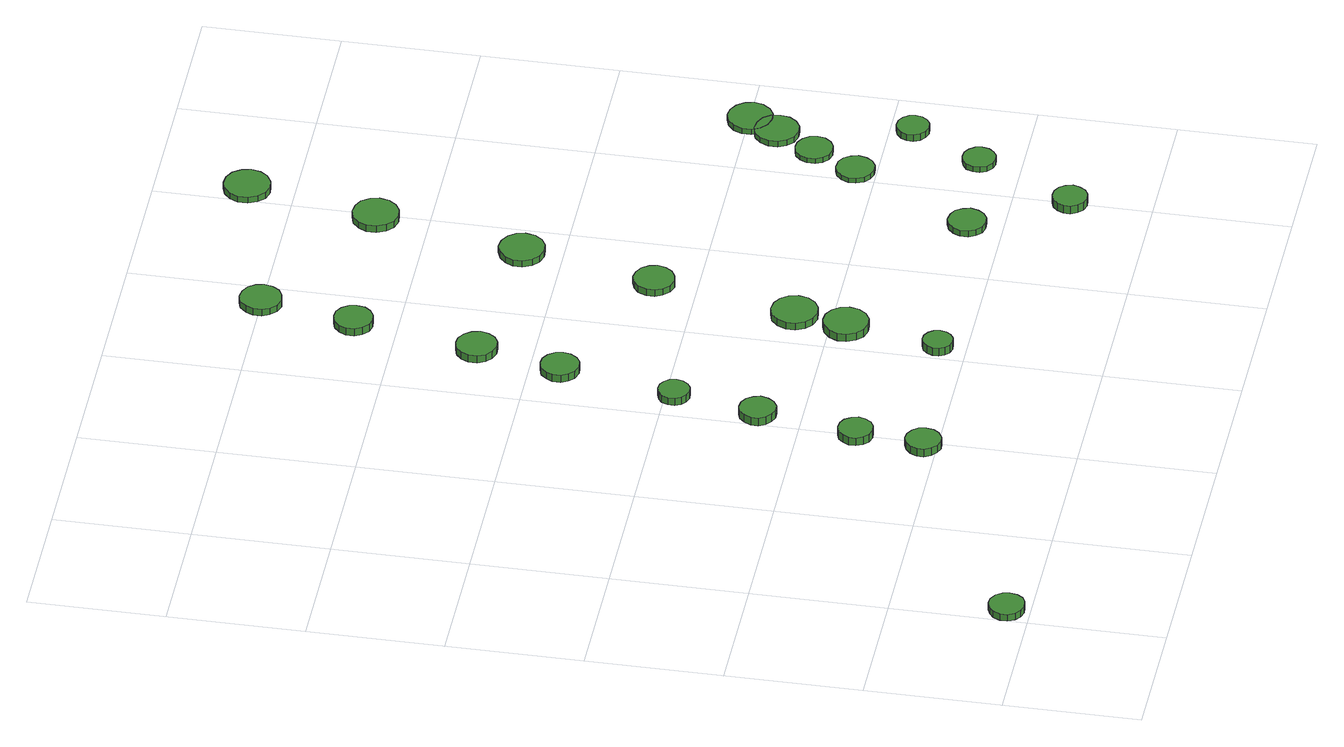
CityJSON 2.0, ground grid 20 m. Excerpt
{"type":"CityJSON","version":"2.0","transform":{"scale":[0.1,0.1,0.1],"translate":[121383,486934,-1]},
"CityObjects":{
"tree1":{"type":"SolitaryVegetationObject","attributes":{"function":"something"},"geometry":[{"type":"MultiSurface","lod":"1","boundaries":[[[0,1,2,3,4,5,6,7,8,9,10,11,12,13,14]],[[15,16,17,18,19,20,21,22,23,24,25,26,27,28,29]],[[0,29,28,1]],[[1,28,27,2]],[[2,27,26,3]],[[3,26,25,4]],[[4,25,24,5]],[[5,24,23,6]],[[6,23,22,7]],[[7,22,21,8]],[[8,21,20,9]],[[9,20,19,10]],[[10,19,18,11]],[[11,18,17,12]],[[12,17,16,13]],[[13,16,15,14]],[[14,15,29,0]]]}]},
"tree2":{"type":"SolitaryVegetationObject","attributes":{"function":"something"},"geometry":[{"type":"MultiSurface","lod":"1","boundaries":[[[30,31,32,33,34,35,36,37,38,39,40,41,42,43,44]],[[45,46,47,48,49,50,51,52,53,54,55,56,57,58,59]],[[30,59,58,31]],[[31,58,57,32]],[[32,57,56,33]],[[33,56,55,34]],[[34,55,54,35]],[[35,54,53,36]],[[36,53,52,37]],[[37,52,51,38]],[[38,51,50,39]],[[39,50,49,40]],[[40,49,48,41]],[[41,48,47,42]],[[42,47,46,43]],[[43,46,45,44]],[[44,45,59,30]]]}]},
"tree3":{"type":"SolitaryVegetationObject","attributes":{"function":"something"},"geometry":[{"type":"MultiSurface","lod":"1","boundaries":[[[60,61,62,63,64,65,66,67,68,69,70,71,72,73,74]],[[75,76,77,78,79,80,81,82,83,84,85,86,87,88,89]],[[60,89,88,61]],[[61,88,87,62]],[[62,87,86,63]],[[63,86,85,64]],[[64,85,84,65]],[[65,84,83,66]],[[66,83,82,67]],[[67,82,81,68]],[[68,81,80,69]],[[69,80,79,70]],[[70,79,78,71]],[[71,78,77,72]],[[72,77,76,73]],[[73,76,75,74]],[[74,75,89,60]]]}]},
"tree4":{"type":"SolitaryVegetationObject","attributes":{"function":"something"},"geometry":[{"type":"MultiSurface","lod":"1","boundaries":[[[90,91,92,93,94,95,96,97,98,99,100,101,102,103,104]],[[105,106,107,108,109,110,111,112,113,114,115,116,117,118,119]],[[90,119,118,91]],[[91,118,117,92]],[[92,117,116,93]],[[93,116,115,94]],[[94,115,114,95]],[[95,114,113,96]],[[96,113,112,97]],[[97,112,111,98]],[[98,111,110,99]],[[99,110,109,100]],[[100,109,108,101]],[[101,108,107,102]],[[102,107,106,103]],[[103,106,105,104]],[[104,105,119,90]]]}]},
"tree5":{"type":"SolitaryVegetationObject","attributes":{"function":"something"},"geometry":[{"type":"MultiSurface","lod":"1","boundaries":[[[120,121,122,123,124,125,126,127,128,129,130,131,132,133,134]],[[135,136,137,138,139,140,141,142,143,144,145,146,147,148,149]],[[120,149,148,121]],[[121,148,147,122]],[[122,147,146,123]],[[123,146,145,124]],[[124,145,144,125]],[[125,144,143,126]],[[126,143,142,127]],[[127,142,141,128]],[[128,141,140,129]],[[129,140,139,130]],[[130,139,138,131]],[[131,138,137,132]],[[132,137,136,133]],[[133,136,135,134]],[[134,135,149,120]]]}]},
"tree6":{"type":"SolitaryVegetationObject","attributes":{"function":"something"},"geometry":[{"type":"MultiSurface","lod":"1","boundaries":[[[150,151,152,153,154,155,156,157,158,159,160,161,162,163,164]],[[165,166,167,168,169,170,171,172,173,174,175,176,177,178,179]],[[150,179,178,151]],[[151,178,177,152]],[[152,177,176,153]],[[153,176,175,154]],[[154,175,174,155]],[[155,174,173,156]],[[156,173,172,157]],[[157,172,171,158]],[[158,171,170,159]],[[159,170,169,160]],[[160,169,168,161]],[[161,168,167,162]],[[162,167,166,163]],[[163,166,165,164]],[[164,165,179,150]]]}]},
"tree7":{"type":"SolitaryVegetationObject","attributes":{"function":"something"},"geometry":[{"type":"MultiSurface","lod":"1","boundaries":[[[180,181,182,183,184,185,186,187,188,189,190,191,192,193,194]],[[195,196,197,198,199,200,201,202,203,204,205,206,207,208,209]],[[180,209,208,181]],[[181,208,207,182]],[[182,207,206,183]],[[183,206,205,184]],[[184,205,204,185]],[[185,204,203,186]],[[186,203,202,187]],[[187,202,201,188]],[[188,201,200,189]],[[189,200,199,190]],[[190,199,198,191]],[[191,198,197,192]],[[192,197,196,193]],[[193,196,195,194]],[[194,195,209,180]]]}]},
"tree8":{"type":"SolitaryVegetationObject","attributes":{"function":"something"},"geometry":[{"type":"MultiSurface","lod":"1","boundaries":[[[210,211,212,213,214,215,216,217,218,219,220,221,222,223,224]],[[225,226,227,228,229,230,231,232,233,234,235,236,237,238,239]],[[210,239,238,211]],[[211,238,237,212]],[[212,237,236,213]],[[213,236,235,214]],[[214,235,234,215]],[[215,234,233,216]],[[216,233,232,217]],[[217,232,231,218]],[[218,231,230,219]],[[219,230,229,220]],[[220,229,228,221]],[[221,228,227,222]],[[222,227,226,223]],[[223,226,225,224]],[[224,225,239,210]]]}]},
"tree9":{"type":"SolitaryVegetationObject","attributes":{"function":"something"},"geometry":[{"type":"MultiSurface","lod":"1","boundaries":[[[240,241,242,243,244,245,246,247,248,249,250,251,252,253,254]],[[255,256,257,258,259,260,261,262,263,264,265,266,267,268,269]],[[240,269,268,241]],[[241,268,267,242]],[[242,267,266,243]],[[243,266,265,244]],[[244,265,264,245]],[[245,264,263,246]],[[246,263,262,247]],[[247,262,261,248]],[[248,261,260,249]],[[249,260,259,250]],[[250,259,258,251]],[[251,258,257,252]],[[252,257,256,253]],[[253,256,255,254]],[[254,255,269,240]]]}]},
"tree10":{"type":"SolitaryVegetationObject","attributes":{"function":"something"},"geometry":[{"type":"MultiSurface","lod":"1","boundaries":[[[270,271,272,273,274,275,276,277,278,279,280,281,282,283,284]],[[285,286,287,288,289,290,291,292,293,294,295,296,297,298,299]],[[270,299,298,271]],[[271,298,297,272]],[[272,297,296,273]],[[273,296,295,274]],[[274,295,294,275]],[[275,294,293,276]],[[276,293,292,277]],[[277,292,291,278]],[[278,291,290,279]],[[279,290,289,280]],[[280,289,288,281]],[[281,288,287,282]],[[282,287,286,283]],[[283,286,285,284]],[[284,285,299,270]]]}]},
"tree11":{"type":"SolitaryVegetationObject","attributes":{"function":"something"},"geometry":[{"type":"MultiSurface","lod":"1","boundaries":[[[300,301,302,303,304,305,306,307,308,309,310,311,312,313,314]],[[315,316,317,318,319,320,321,322,323,324,325,326,327,328,329]],[[300,329,328,301]],[[301,328,327,302]],[[302,327,326,303]],[[303,326,325,304]],[[304,325,324,305]],[[305,324,323,306]],[[306,323,322,307]],[[307,322,321,308]],[[308,321,320,309]],[[309,320,319,310]],[[310,319,318,311]],[[311,318,317,312]],[[312,317,316,313]],[[313,316,315,314]],[[314,315,329,300]]]}]},
"tree12":{"type":"SolitaryVegetationObject","attributes":{"function":"something"},"geometry":[{"type":"MultiSurface","lod":"1","boundaries":[[[330,331,332,333,334,335,336,337,338,339,340,341,342,343,344]],[[345,346,347,348,349,350,351,352,353,354,355,356,357,358,359]],[[330,359,358,331]],[[331,358,357,332]],[[332,357,356,333]],[[333,356,355,334]],[[334,355,354,335]],[[335,354,353,336]],[[336,353,352,337]],[[337,352,351,338]],[[338,351,350,339]],[[339,350,349,340]],[[340,349,348,341]],[[341,348,347,342]],[[342,347,346,343]],[[343,346,345,344]],[[344,345,359,330]]]}]},
"tree13":{"type":"SolitaryVegetationObject","attributes":{"function":"something"},"geometry":[{"type":"MultiSurface","lod":"1","boundaries":[[[360,361,362,363,364,365,366,367,368,369,370,371,372,373,374]],[[375,376,377,378,379,380,381,382,383,384,385,386,387,388,389]],[[360,389,388,361]],[[361,388,387,362]],[[362,387,386,363]],[[363,386,385,364]],[[364,385,384,365]],[[365,384,383,366]],[[366,383,382,367]],[[367,382,381,368]],[[368,381,380,369]],[[369,380,379,370]],[[370,379,378,371]],[[371,378,377,372]],[[372,377,376,373]],[[373,376,375,374]],[[374,375,389,360]]]}]},
"tree14":{"type":"SolitaryVegetationObject","attributes":{"function":"something"},"geometry":[{"type":"MultiSurface","lod":"1","boundaries":[[[390,391,392,393,394,395,396,397,398,399,400,401,402,403,404]],[[405,406,407,408,409,410,411,412,413,414,415,416,417,418,419]],[[390,419,418,391]],[[391,418,417,392]],[[392,417,416,393]],[[393,416,415,394]],[[394,415,414,395]],[[395,414,413,396]],[[396,413,412,397]],[[397,412,411,398]],[[398,411,410,399]],[[399,410,409,400]],[[400,409,408,401]],[[401,408,407,402]],[[402,407,406,403]],[[403,406,405,404]],[[404,405,419,390]]]}]},
"tree15":{"type":"SolitaryVegetationObject","attributes":{"function":"something"},"geometry":[{"type":"MultiSurface","lod":"1","boundaries":[[[420,421,422,423,424,425,426,427,428,429,430,431,432,433,434]],[[435,436,437,438,439,440,441,442,443,444,445,446,447,448,449]],[[420,449,448,421]],[[421,448,447,422]],[[422,447,446,423]],[[423,446,445,424]],[[424,445,444,425]],[[425,444,443,426]],[[426,443,442,427]],[[427,442,441,428]],[[428,441,440,429]],[[429,440,439,430]],[[430,439,438,431]],[[431,438,437,432]],[[432,437,436,433]],[[433,436,435,434]],[[434,435,449,420]]]}]},
"tree16":{"type":"SolitaryVegetationObject","attributes":{"function":"something"},"geometry":[{"type":"MultiSurface","lod":"1","boundaries":[[[450,451,452,453,454,455,456,457,458,459,460,461,462,463,464]],[[465,466,467,468,469,470,471,472,473,474,475,476,477,478,479]],[[450,479,478,451]],[[451,478,477,452]],[[452,477,476,453]],[[453,476,475,454]],[[454,475,474,455]],[[455,474,473,456]],[[456,473,472,457]],[[457,472,471,458]],[[458,471,470,459]],[[459,470,469,460]],[[460,469,468,461]],[[461,468,467,462]],[[462,467,466,463]],[[463,466,465,464]],[[464,465,479,450]]]}]},
"tree17":{"type":"SolitaryVegetationObject","attributes":{"function":"something"},"geometry":[{"type":"MultiSurface","lod":"1","boundaries":[[[480,481,482,483,484,485,486,487,488,489,490,491,492,493,494]],[[495,496,497,498,499,500,501,502,503,504,505,506,507,508,509]],[[480,509,508,481]],[[481,508,507,482]],[[482,507,506,483]],[[483,506,505,484]],[[484,505,504,485]],[[485,504,503,486]],[[486,503,502,487]],[[487,502,501,488]],[[488,501,500,489]],[[489,500,499,490]],[[490,499,498,491]],[[491,498,497,492]],[[492,497,496,493]],[[493,496,495,494]],[[494,495,509,480]]]}]},
"tree18":{"type":"SolitaryVegetationObject","attributes":{"function":"something"},"geometry":[{"type":"MultiSurface","lod":"1","boundaries":[[[510,511,512,513,514,515,516,517,518,519,520,521,522,523,524]],[[525,526,527,528,529,530,531,532,533,534,535,536,537,538,539]],[[510,539,538,511]],[[511,538,537,512]],[[512,537,536,513]],[[513,536,535,514]],[[514,535,534,515]],[[515,534,533,516]],[[516,533,532,517]],[[517,532,531,518]],[[518,531,530,519]],[[519,530,529,520]],[[520,529,528,521]],[[521,528,527,522]],[[522,527,526,523]],[[523,526,525,524]],[[524,525,539,510]]]}]},
"tree19":{"type":"SolitaryVegetationObject","attributes":{"function":"something"},"geometry":[{"type":"MultiSurface","lod":"1","boundaries":[[[540,541,542,543,544,545,546,547,548,549,550,551,552,553,554]],[[555,556,557,558,559,560,561,562,563,564,565,566,567,568,569]],[[540,569,568,541]],[[541,568,567,542]],[[542,567,566,543]],[[543,566,565,544]],[[544,565,564,545]],[[545,564,563,546]],[[546,563,562,547]],[[547,562,561,548]],[[548,561,560,549]],[[549,560,559,550]],[[550,559,558,551]],[[551,558,557,552]],[[552,557,556,553]],[[553,556,555,554]],[[554,555,569,540]]]}]},
"tree20":{"type":"SolitaryVegetationObject","attributes":{"function":"something"},"geometry":[{"type":"MultiSurface","lod":"1","boundaries":[[[570,571,572,573,574,575,576,577,578,579,580,581,582,583,584]],[[585,586,587,588,589,590,591,592,593,594,595,596,597,598,599]],[[570,599,598,571]],[[571,598,597,572]],[[572,597,596,573]],[[573,596,595,574]],[[574,595,594,575]],[[575,594,593,576]],[[576,593,592,577]],[[577,592,591,578]],[[578,591,590,579]],[[579,590,589,580]],[[580,589,588,581]],[[581,588,587,582]],[[582,587,586,583]],[[583,586,585,584]],[[584,585,599,570]]]}]},
"tree21":{"type":"SolitaryVegetationObject","attributes":{"function":"something"},"geometry":[{"type":"MultiSurface","lod":"1","boundaries":[[[600,601,602,603,604,605,606,607,608,609,610,611,612,613,614]],[[615,616,617,618,619,620,621,622,623,624,625,626,627,628,629]],[[600,629,628,601]],[[601,628,627,602]],[[602,627,626,603]],[[603,626,625,604]],[[604,625,624,605]],[[605,624,623,606]],[[606,623,622,607]],[[607,622,621,608]],[[608,621,620,609]],[[609,620,619,610]],[[610,619,618,611]],[[611,618,617,612]],[[612,617,616,613]],[[613,616,615,614]],[[614,615,629,600]]]}]},
"tree22":{"type":"SolitaryVegetationObject","attributes":{"function":"something"},"geometry":[{"type":"MultiSurface","lod":"1","boundaries":[[[630,631,632,633,634,635,636,637,638,639,640,641,642,643,644]],[[645,646,647,648,649,650,651,652,653,654,655,656,657,658,659]],[[630,659,658,631]],[[631,658,657,632]],[[632,657,656,633]],[[633,656,655,634]],[[634,655,654,635]],[[635,654,653,636]],[[636,653,652,637]],[[637,652,651,638]],[[638,651,650,639]],[[639,650,649,640]],[[640,649,648,641]],[[641,648,647,642]],[[642,647,646,643]],[[643,646,645,644]],[[644,645,659,630]]]}]},
"tree23":{"type":"SolitaryVegetationObject","attributes":{"function":"something"},"geometry":[{"type":"MultiSurface","lod":"1","boundaries":[[[660,661,662,663,664,665,666,667,668,669,670,671,672,673,674]],[[675,676,677,678,679,680,681,682,683,684,685,686,687,688,689]],[[660,689,688,661]],[[661,688,687,662]],[[662,687,686,663]],[[663,686,685,664]],[[664,685,684,665]],[[665,684,683,666]],[[666,683,682,667]],[[667,682,681,668]],[[668,681,680,669]],[[669,680,679,670]],[[670,679,678,671]],[[671,678,677,672]],[[672,677,676,673]],[[673,676,675,674]],[[674,675,689,660]]]}]},
"tree24":{"type":"SolitaryVegetationObject","attributes":{"function":"something"},"geometry":[{"type":"MultiSurface","lod":"1","boundaries":[[[690,691,692,693,694,695,696,697,698,699,700,701,702,703,704]],[[705,706,707,708,709,710,711,712,713,714,715,716,717,718,719]],[[690,719,718,691]],[[691,718,717,692]],[[692,717,716,693]],[[693,716,715,694]],[[694,715,714,695]],[[695,714,713,696]],[[696,713,712,697]],[[697,712,711,698]],[[698,711,710,699]],[[699,710,709,700]],[[700,709,708,701]],[[701,708,707,702]],[[702,707,706,703]],[[703,706,705,704]],[[704,705,719,690]]]}]}
},
"vertices":[
[53,35,17],[51,45,17],[45,54,17],[35,60,17],[24,61,17],[14,57,17],[6,50,17],[1,40,17],[1,29,17],[6,19,17],[14,12,17],[24,9,17],[35,10,17],[45,15,17],[51,24,17],[51,24,6],[45,15,6],[35,10,6],[24,9,6],[14,12,6],[6,19,6],[1,29,6],[1,40,6],[6,50,6],[14,57,6],[24,61,6],[35,60,6],[45,54,6],[51,45,6],[53,35,6],
[406,218,28],[404,229,28],[398,237,28],[388,243,28],[378,244,28],[368,240,28],[360,233,28],[355,223,28],[355,213,28],[360,203,28],[368,196,28],[378,192,28],[388,193,28],[398,199,28],[404,207,28],[404,207,15],[398,199,15],[388,193,15],[378,192,15],[368,196,15],[360,203,15],[355,213,15],[355,223,15],[360,233,15],[368,240,15],[378,244,15],[388,243,15],[398,237,15],[404,229,15],[406,218,15],
[422,318,23],[419,328,23],[413,337,23],[404,342,23],[393,343,23],[383,340,23],[376,333,23],[371,323,23],[371,313,23],[376,303,23],[383,296,23],[393,293,23],[404,294,23],[413,299,23],[419,308,23],[419,308,10],[413,299,10],[404,294,10],[393,293,10],[383,296,10],[376,303,10],[371,313,10],[371,323,10],[376,333,10],[383,340,10],[393,343,10],[404,342,10],[413,337,10],[419,328,10],[422,318,10],
[452,464,19],[449,474,19],[443,483,19],[433,489,19],[422,490,19],[412,487,19],[404,479,19],[399,469,19],[399,458,19],[404,448,19],[412,441,19],[422,437,19],[433,438,19],[443,444,19],[449,453,19],[449,453,6],[443,444,6],[433,438,6],[422,437,6],[412,441,6],[404,448,6],[399,458,6],[399,469,6],[404,479,6],[412,487,6],[422,490,6],[433,489,6],[443,483,6],[449,474,6],[452,464,6],
[472,588,18],[470,598,18],[464,605,18],[456,610,18],[446,611,18],[437,608,18],[430,602,18],[426,593,18],[426,583,18],[430,574,18],[437,568,18],[446,565,18],[456,566,18],[464,571,18],[470,579,18],[470,579,6],[464,571,6],[456,566,6],[446,565,6],[437,568,6],[430,574,6],[426,583,6],[426,593,6],[430,602,6],[437,608,6],[446,611,6],[456,610,6],[464,605,6],[470,598,6],[472,588,6],
[646,241,23],[644,250,23],[639,257,23],[631,262,23],[622,263,23],[613,260,23],[607,254,23],[603,245,23],[603,236,23],[607,228,23],[613,222,23],[622,219,23],[631,220,23],[639,225,23],[644,232,23],[644,232,10],[639,225,10],[631,220,10],[622,219,10],[613,222,10],[607,228,10],[603,236,10],[603,245,10],[607,254,10],[613,260,10],[622,263,10],[631,262,10],[639,257,10],[644,250,10],[646,241,10],
[507,757,18],[505,768,18],[498,778,18],[488,784,18],[477,785,18],[465,781,18],[457,773,18],[452,763,18],[452,751,18],[457,741,18],[465,733,18],[477,729,18],[488,730,18],[498,736,18],[505,746,18],[505,746,6],[498,736,6],[488,730,6],[477,729,6],[465,733,6],[457,741,6],[452,751,6],[452,763,6],[457,773,6],[465,781,6],[477,785,6],[488,784,6],[498,778,6],[505,768,6],[507,757,6],
[684,378,19],[681,391,19],[673,402,19],[661,409,19],[648,410,19],[635,406,19],[625,397,19],[619,384,19],[619,371,19],[625,358,19],[635,349,19],[648,345,19],[661,346,19],[673,353,19],[681,364,19],[681,364,6],[673,353,6],[661,346,6],[648,345,6],[635,349,6],[625,358,6],[619,371,6],[619,384,6],[625,397,6],[635,406,6],[648,410,6],[661,409,6],[673,402,6],[681,391,6],[684,378,6],
[536,881,18],[533,893,18],[526,903,18],[515,910,18],[503,911,18],[491,907,18],[482,899,18],[477,888,18],[477,875,18],[482,864,18],[491,856,18],[503,852,18],[515,853,18],[526,859,18],[533,869,18],[533,869,6],[526,859,6],[515,853,6],[503,852,6],[491,856,6],[482,864,6],[477,875,6],[477,888,6],[482,899,6],[491,907,6],[503,911,6],[515,910,6],[526,903,6],[533,893,6],[536,881,6],
[701,454,17],[698,468,17],[690,479,17],[678,486,17],[664,488,17],[650,484,17],[640,474,17],[634,461,17],[634,447,17],[640,434,17],[650,425,17],[664,420,17],[678,422,17],[690,429,17],[698,440,17],[698,440,6],[690,429,6],[678,422,6],[664,420,6],[650,425,6],[640,434,6],[634,447,6],[634,461,6],[640,474,6],[650,484,6],[664,488,6],[678,486,6],[690,479,6],[698,468,6],[701,454,6],
[566,1064,18],[564,1075,18],[557,1085,18],[547,1091,18],[535,1092,18],[524,1088,18],[515,1080,18],[510,1070,18],[510,1058,18],[515,1047,18],[524,1039,18],[535,1036,18],[547,1037,18],[557,1043,18],[564,1052,18],[564,1052,6],[557,1043,6],[547,1037,6],[535,1036,6],[524,1039,6],[515,1047,6],[510,1058,6],[510,1070,6],[515,1080,6],[524,1088,6],[535,1092,6],[547,1091,6],[557,1085,6],[564,1075,6],[566,1064,6],
[737,663,17],[734,675,17],[727,685,17],[716,691,17],[704,693,17],[692,689,17],[683,681,17],[678,669,17],[678,657,17],[683,646,17],[692,637,17],[704,633,17],[716,635,17],[727,641,17],[734,651,17],[734,651,6],[727,641,6],[716,635,6],[704,633,6],[692,637,6],[683,646,6],[678,657,6],[678,669,6],[683,681,6],[692,689,6],[704,693,6],[716,691,6],[727,685,6],[734,675,6],[737,663,6],
[594,1202,17],[591,1214,17],[584,1224,17],[573,1230,17],[560,1232,17],[548,1228,17],[539,1219,17],[534,1208,17],[534,1195,17],[539,1184,17],[548,1175,17],[560,1171,17],[573,1173,17],[584,1179,17],[591,1189,17],[591,1189,6],[584,1179,6],[573,1173,6],[560,1171,6],[548,1175,6],[539,1184,6],[534,1195,6],[534,1208,6],[539,1219,6],[548,1228,6],[560,1232,6],[573,1230,6],[584,1224,6],[591,1214,6],[594,1202,6],
[950,252,17],[947,263,17],[941,273,17],[931,278,17],[919,280,17],[908,276,17],[900,268,17],[895,258,17],[895,246,17],[900,236,17],[908,228,17],[919,225,17],[931,226,17],[941,232,17],[947,241,17],[947,241,7],[941,232,7],[931,226,7],[919,225,7],[908,228,7],[900,236,7],[895,246,7],[895,258,7],[900,268,7],[908,276,7],[919,280,7],[931,278,7],[941,273,7],[947,263,7],[950,252,7],
[780,860,17],[777,873,17],[769,884,17],[757,891,17],[743,893,17],[730,888,17],[720,879,17],[714,867,17],[714,853,17],[720,840,17],[730,831,17],[743,827,17],[757,828,17],[769,835,17],[777,846,17],[777,846,6],[769,835,6],[757,828,6],[743,827,6],[730,831,6],[720,840,6],[714,853,6],[714,867,6],[720,879,6],[730,888,6],[743,893,6],[757,891,6],[769,884,6],[777,873,6],[780,860,6],
[1022,118,23],[1019,129,23],[1013,137,23],[1004,142,23],[993,143,23],[983,140,23],[976,133,23],[971,123,23],[971,113,23],[976,103,23],[983,96,23],[993,93,23],[1004,94,23],[1013,99,23],[1019,108,23],[1019,108,10],[1013,99,10],[1004,94,10],[993,93,10],[983,96,10],[976,103,10],[971,113,10],[971,123,10],[976,133,10],[983,140,10],[993,143,10],[1004,142,10],[1013,137,10],[1019,129,10],[1022,118,10],
[826,1078,17],[823,1091,17],[815,1103,17],[803,1109,17],[789,1111,17],[775,1107,17],[765,1097,17],[759,1085,17],[759,1071,17],[765,1058,17],[775,1048,17],[789,1044,17],[803,1046,17],[815,1053,17],[823,1064,17],[823,1064,6],[815,1053,6],[803,1046,6],[789,1044,6],[775,1048,6],[765,1058,6],[759,1071,6],[759,1085,6],[765,1097,6],[775,1107,6],[789,1111,6],[803,1109,6],[815,1103,6],[823,1091,6],[826,1078,6],
[1050,431,14],[1047,442,14],[1041,451,14],[1031,457,14],[1019,458,14],[1008,455,14],[1000,447,14],[995,436,14],[995,425,14],[1000,414,14],[1008,407,14],[1019,403,14],[1031,404,14],[1041,410,14],[1047,419,14],[1047,419,6],[1041,410,6],[1031,404,6],[1019,403,6],[1008,407,6],[1000,414,6],[995,425,6],[995,436,6],[1000,447,6],[1008,455,6],[1019,458,6],[1031,457,6],[1041,451,6],[1047,442,6],[1050,431,6],
[1098,262,16],[1096,272,16],[1090,280,16],[1082,285,16],[1072,286,16],[1062,283,16],[1054,277,16],[1050,267,16],[1050,257,16],[1054,248,16],[1062,241,16],[1072,238,16],[1082,239,16],[1090,244,16],[1096,252,16],[1096,252,7],[1090,244,7],[1082,239,7],[1072,238,7],[1062,241,7],[1054,248,7],[1050,257,7],[1050,267,7],[1054,277,7],[1062,283,7],[1072,286,7],[1082,285,7],[1090,280,7],[1096,272,7],[1098,262,7],
[1085,496,14],[1083,507,14],[1076,516,14],[1066,522,14],[1055,523,14],[1044,520,14],[1036,512,14],[1031,502,14],[1031,490,14],[1036,480,14],[1044,472,14],[1055,469,14],[1066,470,14],[1076,476,14],[1083,485,14],[1083,485,6],[1076,476,6],[1066,470,6],[1055,469,6],[1044,472,6],[1036,480,6],[1031,490,6],[1031,502,6],[1036,512,6],[1044,520,6],[1055,523,6],[1066,522,6],[1076,516,6],[1083,507,6],[1085,496,6],
[863,1269,16],[860,1282,16],[852,1294,16],[839,1301,16],[825,1302,16],[812,1298,16],[802,1289,16],[796,1276,16],[796,1262,16],[802,1249,16],[812,1239,16],[825,1235,16],[839,1237,16],[852,1244,16],[860,1255,16],[860,1255,6],[852,1244,6],[839,1237,6],[825,1235,6],[812,1239,6],[802,1249,6],[796,1262,6],[796,1276,6],[802,1289,6],[812,1298,6],[825,1302,6],[839,1301,6],[852,1294,6],[860,1282,6],[863,1269,6],
[1155,368,17],[1153,377,17],[1147,385,17],[1139,390,17],[1129,391,17],[1120,388,17],[1112,381,17],[1108,372,17],[1108,363,17],[1112,354,17],[1120,347,17],[1129,344,17],[1139,345,17],[1147,350,17],[1153,358,17],[1153,358,6],[1147,350,6],[1139,345,6],[1129,344,6],[1120,347,6],[1112,354,6],[1108,363,6],[1108,372,6],[1112,381,6],[1120,388,6],[1129,391,6],[1139,390,6],[1147,385,6],[1153,377,6],[1155,368,6],
[1124,556,15],[1122,569,15],[1114,580,15],[1102,586,15],[1089,588,15],[1076,584,15],[1067,575,15],[1061,563,15],[1061,549,15],[1067,537,15],[1076,528,15],[1089,524,15],[1102,525,15],[1114,532,15],[1122,543,15],[1122,543,6],[1114,532,6],[1102,525,6],[1089,524,6],[1076,528,6],[1067,537,6],[1061,549,6],[1061,563,6],[1067,575,6],[1076,584,6],[1089,588,6],[1102,586,6],[1114,580,6],[1122,569,6],[1124,556,6],
[1148,598,15],[1145,611,15],[1137,622,15],[1125,629,15],[1112,631,15],[1099,626,15],[1089,617,15],[1083,605,15],[1083,591,15],[1089,579,15],[1099,570,15],[1112,566,15],[1125,567,15],[1137,574,15],[1145,585,15],[1145,585,6],[1137,574,6],[1125,567,6],[1112,566,6],[1099,570,6],[1089,579,6],[1083,591,6],[1083,605,6],[1089,617,6],[1099,626,6],[1112,631,6],[1125,629,6],[1137,622,6],[1145,611,6],[1148,598,6]
]}
